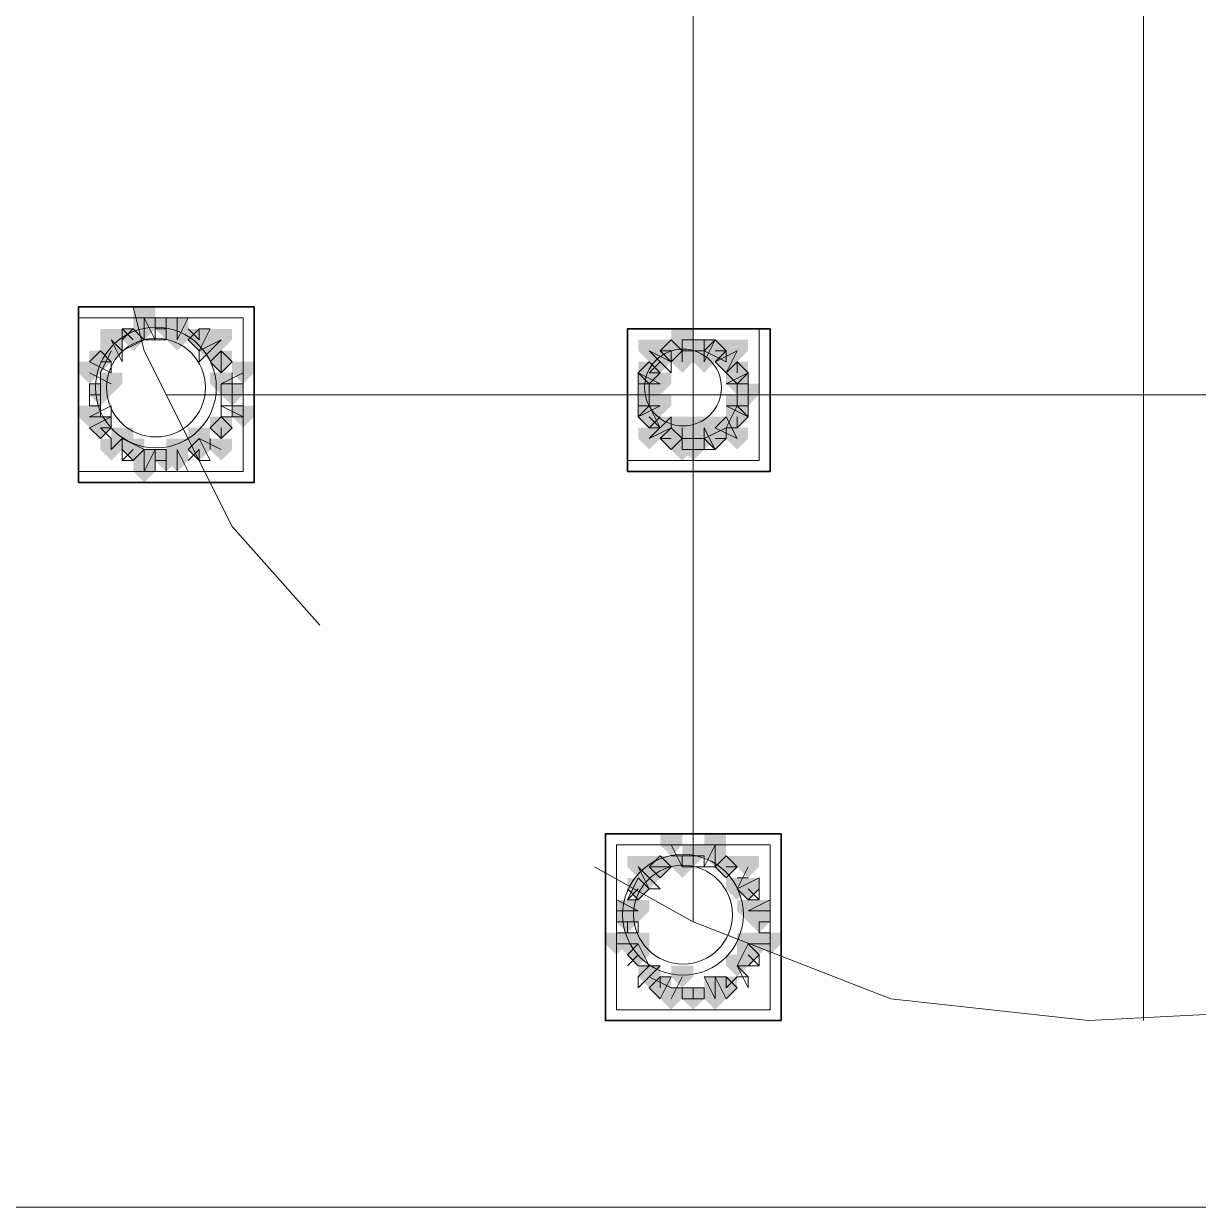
# Model space of a CAD drawing. Header units: millimetres. Extents: x 2315 to 4619, y 1334 to 1897.
# Drawn here: x 3969.79 to 3976.33, y 1534.67 to 1541.26 of the extents above; entities that cross this region are included whole.
import ezdxf

# ---------------------------------------------------------------- set-up
doc = ezdxf.new("R2010")
doc.units = ezdxf.units.MM
doc.linetypes.add('PDF_IMPORT', pattern=[1, 0.8, -0.2])
for name, color, linetype, true_color in [('PDF_10', 7, 'Continuous', 0x00b85c), ('PDF_AXIS', 7, 'Continuous', 0x00b85c), ('PDF_柱构件', 7, 'Continuous', 0x00b85c), ('PDF_转运站初步方案', 7, 'Continuous', 0x00b85c)]:
    doc.layers.add(name, color=color, linetype=linetype, true_color=true_color)
doc.layers.add('PDF_中心线层', color=1, linetype='Continuous')
doc.layers.add('PDF_粗实线层', color=7, linetype='Continuous')

msp = doc.modelspace()

# ---------------------------------------------------------------- hatches: boundary and pattern name
at = {"layer": 'PDF_10', "transparency": 33554559}
for points in [[(3970.5879, 1539.6195), (3970.5269, 1539.6195), (3970.5269, 1539.5584), (3970.5879, 1539.4974), (3970.649, 1539.5584), (3970.649, 1539.6195)], [(3970.5879, 1539.6195), (3970.5269, 1539.6195), (3970.5269, 1539.5584), (3970.5879, 1539.4974), (3970.649, 1539.5584), (3970.649, 1539.6195)], [(3970.5879, 1539.6195), (3970.5269, 1539.6195), (3970.5269, 1539.5584), (3970.5879, 1539.4974), (3970.649, 1539.5584), (3970.649, 1539.6195)], [(3970.4047, 1539.5584), (3970.3436, 1539.5584), (3970.3436, 1539.4974), (3970.4047, 1539.4363), (3970.4658, 1539.4974), (3970.4658, 1539.5584)], [(3970.4047, 1539.5584), (3970.3436, 1539.5584), (3970.3436, 1539.4974), (3970.4047, 1539.4363), (3970.4658, 1539.4974), (3970.4658, 1539.5584)], [(3970.7712, 1539.5584), (3970.7101, 1539.5584), (3970.7101, 1539.4974), (3970.7712, 1539.4363), (3970.8323, 1539.4974), (3970.8323, 1539.5584)], [(3970.7712, 1539.5584), (3970.7101, 1539.5584), (3970.7101, 1539.4974), (3970.7712, 1539.4363), (3970.8323, 1539.4974), (3970.8323, 1539.5584)], [(3973.3977, 1539.4974), (3973.3366, 1539.4974), (3973.3366, 1539.4363), (3973.3977, 1539.3752), (3973.4588, 1539.4363), (3973.4588, 1539.4974)], [(3973.3977, 1539.4974), (3973.3366, 1539.4974), (3973.3366, 1539.4363), (3973.3977, 1539.3752), (3973.4588, 1539.4363), (3973.4588, 1539.4974)], [(3973.5198, 1539.4974), (3973.4588, 1539.4974), (3973.4588, 1539.4363), (3973.5198, 1539.3752), (3973.5809, 1539.4363), (3973.5809, 1539.4974)], [(3973.5198, 1539.4974), (3973.4588, 1539.4974), (3973.4588, 1539.4363), (3973.5198, 1539.3752), (3973.5809, 1539.4363), (3973.5809, 1539.4974)], [(3973.642, 1539.4974), (3973.5809, 1539.4974), (3973.5809, 1539.4363), (3973.642, 1539.3752), (3973.7031, 1539.4363), (3973.7031, 1539.4974)], [(3973.642, 1539.4974), (3973.5809, 1539.4974), (3973.5809, 1539.4363), (3973.642, 1539.3752), (3973.7031, 1539.4363), (3973.7031, 1539.4974)], [(3970.2215, 1539.4363), (3970.1604, 1539.4363), (3970.1604, 1539.3752), (3970.2215, 1539.3141), (3970.2825, 1539.3752), (3970.2825, 1539.4363)], [(3970.2215, 1539.4363), (3970.1604, 1539.4363), (3970.1604, 1539.3752), (3970.2215, 1539.3141), (3970.2825, 1539.3752), (3970.2825, 1539.4363)], [(3970.8933, 1539.4363), (3970.8323, 1539.4363), (3970.8323, 1539.3752), (3970.8933, 1539.3141), (3970.9544, 1539.3752), (3970.9544, 1539.4363)], [(3970.8933, 1539.4363), (3970.8323, 1539.4363), (3970.8323, 1539.3752), (3970.8933, 1539.3141), (3970.9544, 1539.3752), (3970.9544, 1539.4363)], [(3970.8933, 1539.4363), (3970.8323, 1539.4363), (3970.8323, 1539.3752), (3970.8933, 1539.3141), (3970.9544, 1539.3752), (3970.9544, 1539.4363)], [(3973.2755, 1539.3752), (3973.2144, 1539.3752), (3973.2144, 1539.3141), (3973.2755, 1539.253), (3973.3366, 1539.3141), (3973.3366, 1539.3752)], [(3973.2755, 1539.3752), (3973.2144, 1539.3752), (3973.2144, 1539.3141), (3973.2755, 1539.253), (3973.3366, 1539.3141), (3973.3366, 1539.3752)], [(3973.7642, 1539.3752), (3973.7031, 1539.3752), (3973.7031, 1539.3141), (3973.7642, 1539.253), (3973.8252, 1539.3141), (3973.8252, 1539.3752)], [(3973.7642, 1539.3752), (3973.7031, 1539.3752), (3973.7031, 1539.3141), (3973.7642, 1539.253), (3973.8252, 1539.3141), (3973.8252, 1539.3752)], [(3973.7642, 1539.3752), (3973.7031, 1539.3752), (3973.7031, 1539.3141), (3973.7642, 1539.253), (3973.8252, 1539.3141), (3973.8252, 1539.3752)], [(3970.2215, 1539.253), (3970.1604, 1539.253), (3970.1604, 1539.192), (3970.2215, 1539.1309), (3970.2825, 1539.192), (3970.2825, 1539.253)], [(3970.2215, 1539.253), (3970.1604, 1539.253), (3970.1604, 1539.192), (3970.2215, 1539.1309), (3970.2825, 1539.192), (3970.2825, 1539.253)], [(3970.9544, 1539.253), (3970.8933, 1539.253), (3970.8933, 1539.192), (3970.9544, 1539.1309), (3971.0155, 1539.192), (3971.0155, 1539.253)], [(3970.9544, 1539.253), (3970.8933, 1539.253), (3970.8933, 1539.192), (3970.9544, 1539.1309), (3971.0155, 1539.192), (3971.0155, 1539.253)], [(3973.2755, 1539.253), (3973.2144, 1539.253), (3973.2144, 1539.192), (3973.2755, 1539.1309), (3973.3366, 1539.192), (3973.3366, 1539.253)], [(3973.2755, 1539.253), (3973.2144, 1539.253), (3973.2144, 1539.192), (3973.2755, 1539.1309), (3973.3366, 1539.192), (3973.3366, 1539.253)], [(3973.8252, 1539.253), (3973.7642, 1539.253), (3973.7642, 1539.192), (3973.8252, 1539.1309), (3973.8863, 1539.192), (3973.8863, 1539.253)], [(3973.8252, 1539.253), (3973.7642, 1539.253), (3973.7642, 1539.192), (3973.8252, 1539.1309), (3973.8863, 1539.192), (3973.8863, 1539.253)], [(3973.2755, 1539.1309), (3973.2144, 1539.1309), (3973.2144, 1539.0698), (3973.2755, 1539.0087), (3973.3366, 1539.0698), (3973.3366, 1539.1309)], [(3973.2755, 1539.1309), (3973.2144, 1539.1309), (3973.2144, 1539.0698), (3973.2755, 1539.0087), (3973.3366, 1539.0698), (3973.3366, 1539.1309)], [(3973.7642, 1539.1309), (3973.7031, 1539.1309), (3973.7031, 1539.0698), (3973.7642, 1539.0087), (3973.8252, 1539.0698), (3973.8252, 1539.1309)], [(3973.7642, 1539.1309), (3973.7031, 1539.1309), (3973.7031, 1539.0698), (3973.7642, 1539.0087), (3973.8252, 1539.0698), (3973.8252, 1539.1309)], [(3970.2215, 1539.0698), (3970.1604, 1539.0698), (3970.1604, 1539.0087), (3970.2215, 1538.9476), (3970.2825, 1539.0087), (3970.2825, 1539.0698)], [(3970.2215, 1539.0698), (3970.1604, 1539.0698), (3970.1604, 1539.0087), (3970.2215, 1538.9476), (3970.2825, 1539.0087), (3970.2825, 1539.0698)], [(3970.8933, 1539.0698), (3970.8323, 1539.0698), (3970.8323, 1539.0087), (3970.8933, 1538.9476), (3970.9544, 1539.0087), (3970.9544, 1539.0698)], [(3970.8933, 1539.0698), (3970.8323, 1539.0698), (3970.8323, 1539.0087), (3970.8933, 1538.9476), (3970.9544, 1539.0087), (3970.9544, 1539.0698)], [(3970.8933, 1539.0698), (3970.8323, 1539.0698), (3970.8323, 1539.0087), (3970.8933, 1538.9476), (3970.9544, 1539.0087), (3970.9544, 1539.0698)], [(3973.3977, 1539.0087), (3973.3366, 1539.0087), (3973.3366, 1538.9476), (3973.3977, 1538.8866), (3973.4588, 1538.9476), (3973.4588, 1539.0087)], [(3973.3977, 1539.0087), (3973.3366, 1539.0087), (3973.3366, 1538.9476), (3973.3977, 1538.8866), (3973.4588, 1538.9476), (3973.4588, 1539.0087)], [(3973.3977, 1539.0087), (3973.3366, 1539.0087), (3973.3366, 1538.9476), (3973.3977, 1538.8866), (3973.4588, 1538.9476), (3973.4588, 1539.0087)], [(3973.642, 1539.0087), (3973.5809, 1539.0087), (3973.5809, 1538.9476), (3973.642, 1538.8866), (3973.7031, 1538.9476), (3973.7031, 1539.0087)], [(3973.642, 1539.0087), (3973.5809, 1539.0087), (3973.5809, 1538.9476), (3973.642, 1538.8866), (3973.7031, 1538.9476), (3973.7031, 1539.0087)], [(3970.4047, 1538.9476), (3970.3436, 1538.9476), (3970.3436, 1538.8866), (3970.4047, 1538.8255), (3970.4658, 1538.8866), (3970.4658, 1538.9476)], [(3970.4047, 1538.9476), (3970.3436, 1538.9476), (3970.3436, 1538.8866), (3970.4047, 1538.8255), (3970.4658, 1538.8866), (3970.4658, 1538.9476)], [(3970.7712, 1538.9476), (3970.7101, 1538.9476), (3970.7101, 1538.8866), (3970.7712, 1538.8255), (3970.8323, 1538.8866), (3970.8323, 1538.9476)], [(3970.7712, 1538.9476), (3970.7101, 1538.9476), (3970.7101, 1538.8866), (3970.7712, 1538.8255), (3970.8323, 1538.8866), (3970.8323, 1538.9476)], [(3973.5198, 1538.9476), (3973.4588, 1538.9476), (3973.4588, 1538.8866), (3973.5198, 1538.8255), (3973.5809, 1538.8866), (3973.5809, 1538.9476)], [(3973.5198, 1538.9476), (3973.4588, 1538.9476), (3973.4588, 1538.8866), (3973.5198, 1538.8255), (3973.5809, 1538.8866), (3973.5809, 1538.9476)], [(3970.5879, 1538.8866), (3970.5269, 1538.8866), (3970.5269, 1538.8255), (3970.5879, 1538.7644), (3970.649, 1538.8255), (3970.649, 1538.8866)], [(3970.5879, 1538.8866), (3970.5269, 1538.8866), (3970.5269, 1538.8255), (3970.5879, 1538.7644), (3970.649, 1538.8255), (3970.649, 1538.8866)], [(3973.3366, 1536.6265), (3973.2755, 1536.6265), (3973.2755, 1536.5655), (3973.3366, 1536.5044), (3973.3977, 1536.5655), (3973.3977, 1536.6265)], [(3973.3366, 1536.6265), (3973.2755, 1536.6265), (3973.2755, 1536.5655), (3973.3366, 1536.5044), (3973.3977, 1536.5655), (3973.3977, 1536.6265)], [(3973.3366, 1536.6265), (3973.2755, 1536.6265), (3973.2755, 1536.5655), (3973.3366, 1536.5044), (3973.3977, 1536.5655), (3973.3977, 1536.6265)], [(3973.5198, 1536.6876), (3973.4588, 1536.6876), (3973.4588, 1536.6265), (3973.5198, 1536.5655), (3973.5809, 1536.6265), (3973.5809, 1536.6876)], [(3973.5198, 1536.6876), (3973.4588, 1536.6876), (3973.4588, 1536.6265), (3973.5198, 1536.5655), (3973.5809, 1536.6265), (3973.5809, 1536.6876)], [(3973.7031, 1536.6265), (3973.642, 1536.6265), (3973.642, 1536.5655), (3973.7031, 1536.5044), (3973.7642, 1536.5655), (3973.7642, 1536.6265)], [(3973.7031, 1536.6265), (3973.642, 1536.6265), (3973.642, 1536.5655), (3973.7031, 1536.5044), (3973.7642, 1536.5655), (3973.7642, 1536.6265)], [(3973.7031, 1536.6265), (3973.642, 1536.6265), (3973.642, 1536.5655), (3973.7031, 1536.5044), (3973.7642, 1536.5655), (3973.7642, 1536.6265)], [(3973.2144, 1536.5044), (3973.1533, 1536.5044), (3973.1533, 1536.4433), (3973.2144, 1536.3822), (3973.2755, 1536.4433), (3973.2755, 1536.5044)], [(3973.2144, 1536.5044), (3973.1533, 1536.5044), (3973.1533, 1536.4433), (3973.2144, 1536.3822), (3973.2755, 1536.4433), (3973.2755, 1536.5044)], [(3973.8252, 1536.5044), (3973.7642, 1536.5044), (3973.7642, 1536.4433), (3973.8252, 1536.3822), (3973.8863, 1536.4433), (3973.8863, 1536.5044)], [(3973.8252, 1536.5044), (3973.7642, 1536.5044), (3973.7642, 1536.4433), (3973.8252, 1536.3822), (3973.8863, 1536.4433), (3973.8863, 1536.5044)], [(3973.1533, 1536.3211), (3973.0923, 1536.3211), (3973.0923, 1536.2601), (3973.1533, 1536.199), (3973.2144, 1536.2601), (3973.2144, 1536.3211)], [(3973.1533, 1536.3211), (3973.0923, 1536.3211), (3973.0923, 1536.2601), (3973.1533, 1536.199), (3973.2144, 1536.2601), (3973.2144, 1536.3211)], [(3973.1533, 1536.3211), (3973.0923, 1536.3211), (3973.0923, 1536.2601), (3973.1533, 1536.199), (3973.2144, 1536.2601), (3973.2144, 1536.3211)], [(3973.8863, 1536.3211), (3973.8252, 1536.3211), (3973.8252, 1536.2601), (3973.8863, 1536.199), (3973.9474, 1536.2601), (3973.9474, 1536.3211)], [(3973.8863, 1536.3211), (3973.8252, 1536.3211), (3973.8252, 1536.2601), (3973.8863, 1536.199), (3973.9474, 1536.2601), (3973.9474, 1536.3211)], [(3973.2144, 1536.1379), (3973.1533, 1536.1379), (3973.1533, 1536.0768), (3973.2144, 1536.0157), (3973.2755, 1536.0768), (3973.2755, 1536.1379)], [(3973.2144, 1536.1379), (3973.1533, 1536.1379), (3973.1533, 1536.0768), (3973.2144, 1536.0157), (3973.2755, 1536.0768), (3973.2755, 1536.1379)], [(3973.8252, 1536.1379), (3973.7642, 1536.1379), (3973.7642, 1536.0768), (3973.8252, 1536.0157), (3973.8863, 1536.0768), (3973.8863, 1536.1379)], [(3973.8252, 1536.1379), (3973.7642, 1536.1379), (3973.7642, 1536.0768), (3973.8252, 1536.0157), (3973.8863, 1536.0768), (3973.8863, 1536.1379)], [(3973.3366, 1535.9547), (3973.2755, 1535.9547), (3973.2755, 1535.8936), (3973.3366, 1535.8325), (3973.3977, 1535.8936), (3973.3977, 1535.9547)], [(3973.3366, 1535.9547), (3973.2755, 1535.9547), (3973.2755, 1535.8936), (3973.3366, 1535.8325), (3973.3977, 1535.8936), (3973.3977, 1535.9547)], [(3973.7031, 1535.9547), (3973.642, 1535.9547), (3973.642, 1535.8936), (3973.7031, 1535.8325), (3973.7642, 1535.8936), (3973.7642, 1535.9547)], [(3973.7031, 1535.9547), (3973.642, 1535.9547), (3973.642, 1535.8936), (3973.7031, 1535.8325), (3973.7642, 1535.8936), (3973.7642, 1535.9547)], [(3973.5198, 1535.8936), (3973.4588, 1535.8936), (3973.4588, 1535.8325), (3973.5198, 1535.7714), (3973.5809, 1535.8325), (3973.5809, 1535.8936)], [(3973.5198, 1535.8936), (3973.4588, 1535.8936), (3973.4588, 1535.8325), (3973.5198, 1535.7714), (3973.5809, 1535.8325), (3973.5809, 1535.8936)]]:
    msp.add_hatch(color=6, dxfattribs=at).paths.add_polyline_path(points)
at = {"layer": 'PDF_柱构件', "transparency": 33554559}
for points in [[(3970.4658, 1539.6806), (3970.4047, 1539.6806), (3970.4047, 1539.6195), (3970.4658, 1539.5584), (3970.5269, 1539.6195), (3970.5269, 1539.6806)], [(3970.4658, 1539.6195), (3970.4047, 1539.6195), (3970.4047, 1539.5584), (3970.4658, 1539.4974), (3970.5269, 1539.5584), (3970.5269, 1539.6195)], [(3970.649, 1539.6195), (3970.5879, 1539.6195), (3970.5879, 1539.5584), (3970.649, 1539.4974), (3970.7101, 1539.5584), (3970.7101, 1539.6195)], [(3970.2825, 1539.5584), (3970.2215, 1539.5584), (3970.2215, 1539.4974), (3970.2825, 1539.4363), (3970.3436, 1539.4974), (3970.3436, 1539.5584)], [(3970.649, 1539.5584), (3970.5879, 1539.5584), (3970.5879, 1539.4974), (3970.649, 1539.4363), (3970.7101, 1539.4974), (3970.7101, 1539.5584)], [(3970.8933, 1539.5584), (3970.8323, 1539.5584), (3970.8323, 1539.4974), (3970.8933, 1539.4363), (3970.9544, 1539.4974), (3970.9544, 1539.5584)], [(3973.4588, 1539.5584), (3973.3977, 1539.5584), (3973.3977, 1539.4974), (3973.4588, 1539.4363), (3973.5198, 1539.4974), (3973.5198, 1539.5584)], [(3970.2825, 1539.4974), (3970.2215, 1539.4974), (3970.2215, 1539.4363), (3970.2825, 1539.3752), (3970.3436, 1539.4363), (3970.3436, 1539.4974)], [(3970.8323, 1539.4974), (3970.7712, 1539.4974), (3970.7712, 1539.4363), (3970.8323, 1539.3752), (3970.8933, 1539.4363), (3970.8933, 1539.4974)], [(3973.2755, 1539.4974), (3973.2144, 1539.4974), (3973.2144, 1539.4363), (3973.2755, 1539.3752), (3973.3366, 1539.4363), (3973.3366, 1539.4974)], [(3973.4588, 1539.4974), (3973.3977, 1539.4974), (3973.3977, 1539.4363), (3973.4588, 1539.3752), (3973.5198, 1539.4363), (3973.5198, 1539.4974)], [(3973.5809, 1539.4974), (3973.5198, 1539.4974), (3973.5198, 1539.4363), (3973.5809, 1539.3752), (3973.642, 1539.4363), (3973.642, 1539.4974)], [(3973.7642, 1539.4974), (3973.7031, 1539.4974), (3973.7031, 1539.4363), (3973.7642, 1539.3752), (3973.8252, 1539.4363), (3973.8252, 1539.4974)], [(3973.3366, 1539.4363), (3973.2755, 1539.4363), (3973.2755, 1539.3752), (3973.3366, 1539.3141), (3973.3977, 1539.3752), (3973.3977, 1539.4363)], [(3973.4588, 1539.4363), (3973.3977, 1539.4363), (3973.3977, 1539.3752), (3973.4588, 1539.3141), (3973.5198, 1539.3752), (3973.5198, 1539.4363)], [(3973.5809, 1539.4363), (3973.5198, 1539.4363), (3973.5198, 1539.3752), (3973.5809, 1539.3141), (3973.642, 1539.3752), (3973.642, 1539.4363)], [(3973.7031, 1539.4363), (3973.642, 1539.4363), (3973.642, 1539.3752), (3973.7031, 1539.3141), (3973.7642, 1539.3752), (3973.7642, 1539.4363)], [(3970.1604, 1539.3752), (3970.0993, 1539.3752), (3970.0993, 1539.3141), (3970.1604, 1539.253), (3970.2215, 1539.3141), (3970.2215, 1539.3752)], [(3971.0155, 1539.3752), (3970.9544, 1539.3752), (3970.9544, 1539.3141), (3971.0155, 1539.253), (3971.0766, 1539.3141), (3971.0766, 1539.3752)], [(3970.2825, 1539.3141), (3970.2215, 1539.3141), (3970.2215, 1539.253), (3970.2825, 1539.192), (3970.3436, 1539.253), (3970.3436, 1539.3141)], [(3970.8933, 1539.3141), (3970.8323, 1539.3141), (3970.8323, 1539.253), (3970.8933, 1539.192), (3970.9544, 1539.253), (3970.9544, 1539.3141)], [(3973.2755, 1539.3141), (3973.2144, 1539.3141), (3973.2144, 1539.253), (3973.2755, 1539.192), (3973.3366, 1539.253), (3973.3366, 1539.3141)], [(3973.3366, 1539.3141), (3973.2755, 1539.3141), (3973.2755, 1539.253), (3973.3366, 1539.192), (3973.3977, 1539.253), (3973.3977, 1539.3141)], [(3973.7642, 1539.3141), (3973.7031, 1539.3141), (3973.7031, 1539.253), (3973.7642, 1539.192), (3973.8252, 1539.253), (3973.8252, 1539.3141)], [(3973.2755, 1539.192), (3973.2144, 1539.192), (3973.2144, 1539.1309), (3973.2755, 1539.0698), (3973.3366, 1539.1309), (3973.3366, 1539.192)], [(3973.3366, 1539.192), (3973.2755, 1539.192), (3973.2755, 1539.1309), (3973.3366, 1539.0698), (3973.3977, 1539.1309), (3973.3977, 1539.192)], [(3973.7642, 1539.192), (3973.7031, 1539.192), (3973.7031, 1539.1309), (3973.7642, 1539.0698), (3973.8252, 1539.1309), (3973.8252, 1539.192)], [(3970.1604, 1539.1309), (3970.0993, 1539.1309), (3970.0993, 1539.0698), (3970.1604, 1539.0087), (3970.2215, 1539.0698), (3970.2215, 1539.1309)], [(3971.0155, 1539.1309), (3970.9544, 1539.1309), (3970.9544, 1539.0698), (3971.0155, 1539.0087), (3971.0766, 1539.0698), (3971.0766, 1539.1309)], [(3973.3366, 1539.0698), (3973.2755, 1539.0698), (3973.2755, 1539.0087), (3973.3366, 1538.9476), (3973.3977, 1539.0087), (3973.3977, 1539.0698)], [(3973.4588, 1539.0698), (3973.3977, 1539.0698), (3973.3977, 1539.0087), (3973.4588, 1538.9476), (3973.5198, 1539.0087), (3973.5198, 1539.0698)], [(3973.5809, 1539.0698), (3973.5198, 1539.0698), (3973.5198, 1539.0087), (3973.5809, 1538.9476), (3973.642, 1539.0087), (3973.642, 1539.0698)], [(3973.7031, 1539.0698), (3973.642, 1539.0698), (3973.642, 1539.0087), (3973.7031, 1538.9476), (3973.7642, 1539.0087), (3973.7642, 1539.0698)], [(3970.3436, 1539.0087), (3970.2825, 1539.0087), (3970.2825, 1538.9476), (3970.3436, 1538.8866), (3970.4047, 1538.9476), (3970.4047, 1539.0087)], [(3970.7712, 1539.0087), (3970.7101, 1539.0087), (3970.7101, 1538.9476), (3970.7712, 1538.8866), (3970.8323, 1538.9476), (3970.8323, 1539.0087)], [(3973.2755, 1539.0087), (3973.2144, 1539.0087), (3973.2144, 1538.9476), (3973.2755, 1538.8866), (3973.3366, 1538.9476), (3973.3366, 1539.0087)], [(3973.4588, 1539.0087), (3973.3977, 1539.0087), (3973.3977, 1538.9476), (3973.4588, 1538.8866), (3973.5198, 1538.9476), (3973.5198, 1539.0087)], [(3973.5809, 1539.0087), (3973.5198, 1539.0087), (3973.5198, 1538.9476), (3973.5809, 1538.8866), (3973.642, 1538.9476), (3973.642, 1539.0087)], [(3973.7642, 1539.0087), (3973.7031, 1539.0087), (3973.7031, 1538.9476), (3973.7642, 1538.8866), (3973.8252, 1538.9476), (3973.8252, 1539.0087)], [(3970.2825, 1538.9476), (3970.2215, 1538.9476), (3970.2215, 1538.8866), (3970.2825, 1538.8255), (3970.3436, 1538.8866), (3970.3436, 1538.9476)], [(3970.649, 1538.9476), (3970.5879, 1538.9476), (3970.5879, 1538.8866), (3970.649, 1538.8255), (3970.7101, 1538.8866), (3970.7101, 1538.9476)], [(3970.8933, 1538.9476), (3970.8323, 1538.9476), (3970.8323, 1538.8866), (3970.8933, 1538.8255), (3970.9544, 1538.8866), (3970.9544, 1538.9476)], [(3973.4588, 1538.9476), (3973.3977, 1538.9476), (3973.3977, 1538.8866), (3973.4588, 1538.8255), (3973.5198, 1538.8866), (3973.5198, 1538.9476)], [(3970.4658, 1538.8866), (3970.4047, 1538.8866), (3970.4047, 1538.8255), (3970.4658, 1538.7644), (3970.5269, 1538.8255), (3970.5269, 1538.8866)], [(3970.649, 1538.8866), (3970.5879, 1538.8866), (3970.5879, 1538.8255), (3970.649, 1538.7644), (3970.7101, 1538.8255), (3970.7101, 1538.8866)], [(3970.4658, 1538.8255), (3970.4047, 1538.8255), (3970.4047, 1538.7644), (3970.4658, 1538.7033), (3970.5269, 1538.7644), (3970.5269, 1538.8255)], [(3973.3977, 1536.7487), (3973.3366, 1536.7487), (3973.3366, 1536.6876), (3973.3977, 1536.6265), (3973.4588, 1536.6876), (3973.4588, 1536.7487)], [(3973.642, 1536.7487), (3973.5809, 1536.7487), (3973.5809, 1536.6876), (3973.642, 1536.6265), (3973.7031, 1536.6876), (3973.7031, 1536.7487)], [(3973.2144, 1536.6265), (3973.1533, 1536.6265), (3973.1533, 1536.5655), (3973.2144, 1536.5044), (3973.2755, 1536.5655), (3973.2755, 1536.6265)], [(3973.4588, 1536.6265), (3973.3977, 1536.6265), (3973.3977, 1536.5655), (3973.4588, 1536.5044), (3973.5198, 1536.5655), (3973.5198, 1536.6265)], [(3973.642, 1536.6876), (3973.5809, 1536.6876), (3973.5809, 1536.6265), (3973.642, 1536.5655), (3973.7031, 1536.6265), (3973.7031, 1536.6876)], [(3973.8252, 1536.6265), (3973.7642, 1536.6265), (3973.7642, 1536.5655), (3973.8252, 1536.5044), (3973.8863, 1536.5655), (3973.8863, 1536.6265)], [(3973.2755, 1536.5655), (3973.2144, 1536.5655), (3973.2144, 1536.5044), (3973.2755, 1536.4433), (3973.3366, 1536.5044), (3973.3366, 1536.5655)], [(3973.7642, 1536.5044), (3973.7031, 1536.5044), (3973.7031, 1536.4433), (3973.7642, 1536.3822), (3973.8252, 1536.4433), (3973.8252, 1536.5044)], [(3973.1533, 1536.3822), (3973.0923, 1536.3822), (3973.0923, 1536.3211), (3973.1533, 1536.2601), (3973.2144, 1536.3211), (3973.2144, 1536.3822)], [(3973.2144, 1536.3822), (3973.1533, 1536.3822), (3973.1533, 1536.3211), (3973.2144, 1536.2601), (3973.2755, 1536.3211), (3973.2755, 1536.3822)], [(3973.8252, 1536.3822), (3973.7642, 1536.3822), (3973.7642, 1536.3211), (3973.8252, 1536.2601), (3973.8863, 1536.3211), (3973.8863, 1536.3822)], [(3973.8863, 1536.3822), (3973.8252, 1536.3822), (3973.8252, 1536.3211), (3973.8863, 1536.2601), (3973.9474, 1536.3211), (3973.9474, 1536.3822)], [(3973.0923, 1536.199), (3973.0312, 1536.199), (3973.0312, 1536.1379), (3973.0923, 1536.0768), (3973.1533, 1536.1379), (3973.1533, 1536.199)], [(3973.1533, 1536.199), (3973.0923, 1536.199), (3973.0923, 1536.1379), (3973.1533, 1536.0768), (3973.2144, 1536.1379), (3973.2144, 1536.199)], [(3973.2144, 1536.199), (3973.1533, 1536.199), (3973.1533, 1536.1379), (3973.2144, 1536.0768), (3973.2755, 1536.1379), (3973.2755, 1536.199)], [(3973.8252, 1536.199), (3973.7642, 1536.199), (3973.7642, 1536.1379), (3973.8252, 1536.0768), (3973.8863, 1536.1379), (3973.8863, 1536.199)], [(3973.8863, 1536.199), (3973.8252, 1536.199), (3973.8252, 1536.1379), (3973.8863, 1536.0768), (3973.9474, 1536.1379), (3973.9474, 1536.199)], [(3973.9474, 1536.199), (3973.8863, 1536.199), (3973.8863, 1536.1379), (3973.9474, 1536.0768), (3974.0085, 1536.1379), (3974.0085, 1536.199)], [(3973.7642, 1536.0768), (3973.7031, 1536.0768), (3973.7031, 1536.0157), (3973.7642, 1535.9547), (3973.8252, 1536.0157), (3973.8252, 1536.0768)], [(3973.2755, 1536.0157), (3973.2144, 1536.0157), (3973.2144, 1535.9547), (3973.2755, 1535.8936), (3973.3366, 1535.9547), (3973.3366, 1536.0157)], [(3973.4588, 1536.0157), (3973.3977, 1536.0157), (3973.3977, 1535.9547), (3973.4588, 1535.8936), (3973.5198, 1535.9547), (3973.5198, 1536.0157)], [(3973.642, 1535.9547), (3973.5809, 1535.9547), (3973.5809, 1535.8936), (3973.642, 1535.8325), (3973.7031, 1535.8936), (3973.7031, 1535.9547)], [(3973.3977, 1535.8936), (3973.3366, 1535.8936), (3973.3366, 1535.8325), (3973.3977, 1535.7714), (3973.4588, 1535.8325), (3973.4588, 1535.8936)], [(3973.642, 1535.8936), (3973.5809, 1535.8936), (3973.5809, 1535.8325), (3973.642, 1535.7714), (3973.7031, 1535.8325), (3973.7031, 1535.8936)]]:
    msp.add_hatch(color=6, dxfattribs=at).paths.add_polyline_path(points)
at = {"layer": 'PDF_转运站初步方案', "transparency": 33554559}
for points in [[(3970.5879, 1539.6195), (3970.5269, 1539.6195), (3970.5269, 1539.5584), (3970.5879, 1539.4974), (3970.649, 1539.5584), (3970.649, 1539.6195)], [(3970.5879, 1539.6195), (3970.5269, 1539.6195), (3970.5269, 1539.5584), (3970.5879, 1539.4974), (3970.649, 1539.5584), (3970.649, 1539.6195)], [(3970.4047, 1539.5584), (3970.3436, 1539.5584), (3970.3436, 1539.4974), (3970.4047, 1539.4363), (3970.4658, 1539.4974), (3970.4658, 1539.5584)], [(3970.4047, 1539.5584), (3970.3436, 1539.5584), (3970.3436, 1539.4974), (3970.4047, 1539.4363), (3970.4658, 1539.4974), (3970.4658, 1539.5584)], [(3970.7712, 1539.5584), (3970.7101, 1539.5584), (3970.7101, 1539.4974), (3970.7712, 1539.4363), (3970.8323, 1539.4974), (3970.8323, 1539.5584)], [(3970.7712, 1539.5584), (3970.7101, 1539.5584), (3970.7101, 1539.4974), (3970.7712, 1539.4363), (3970.8323, 1539.4974), (3970.8323, 1539.5584)], [(3973.3977, 1539.4974), (3973.3366, 1539.4974), (3973.3366, 1539.4363), (3973.3977, 1539.3752), (3973.4588, 1539.4363), (3973.4588, 1539.4974)], [(3973.3977, 1539.4974), (3973.3366, 1539.4974), (3973.3366, 1539.4363), (3973.3977, 1539.3752), (3973.4588, 1539.4363), (3973.4588, 1539.4974)], [(3973.5198, 1539.4974), (3973.4588, 1539.4974), (3973.4588, 1539.4363), (3973.5198, 1539.3752), (3973.5809, 1539.4363), (3973.5809, 1539.4974)], [(3973.5198, 1539.4974), (3973.4588, 1539.4974), (3973.4588, 1539.4363), (3973.5198, 1539.3752), (3973.5809, 1539.4363), (3973.5809, 1539.4974)], [(3973.642, 1539.4974), (3973.5809, 1539.4974), (3973.5809, 1539.4363), (3973.642, 1539.3752), (3973.7031, 1539.4363), (3973.7031, 1539.4974)], [(3973.642, 1539.4974), (3973.5809, 1539.4974), (3973.5809, 1539.4363), (3973.642, 1539.3752), (3973.7031, 1539.4363), (3973.7031, 1539.4974)], [(3970.2215, 1539.4363), (3970.1604, 1539.4363), (3970.1604, 1539.3752), (3970.2215, 1539.3141), (3970.2825, 1539.3752), (3970.2825, 1539.4363)], [(3970.2215, 1539.4363), (3970.1604, 1539.4363), (3970.1604, 1539.3752), (3970.2215, 1539.3141), (3970.2825, 1539.3752), (3970.2825, 1539.4363)], [(3970.8933, 1539.4363), (3970.8323, 1539.4363), (3970.8323, 1539.3752), (3970.8933, 1539.3141), (3970.9544, 1539.3752), (3970.9544, 1539.4363)], [(3970.8933, 1539.4363), (3970.8323, 1539.4363), (3970.8323, 1539.3752), (3970.8933, 1539.3141), (3970.9544, 1539.3752), (3970.9544, 1539.4363)], [(3973.2755, 1539.3752), (3973.2144, 1539.3752), (3973.2144, 1539.3141), (3973.2755, 1539.253), (3973.3366, 1539.3141), (3973.3366, 1539.3752)], [(3973.2755, 1539.3752), (3973.2144, 1539.3752), (3973.2144, 1539.3141), (3973.2755, 1539.253), (3973.3366, 1539.3141), (3973.3366, 1539.3752)], [(3973.7642, 1539.3752), (3973.7031, 1539.3752), (3973.7031, 1539.3141), (3973.7642, 1539.253), (3973.8252, 1539.3141), (3973.8252, 1539.3752)], [(3973.7642, 1539.3752), (3973.7031, 1539.3752), (3973.7031, 1539.3141), (3973.7642, 1539.253), (3973.8252, 1539.3141), (3973.8252, 1539.3752)], [(3970.2215, 1539.253), (3970.1604, 1539.253), (3970.1604, 1539.192), (3970.2215, 1539.1309), (3970.2825, 1539.192), (3970.2825, 1539.253)], [(3970.2215, 1539.253), (3970.1604, 1539.253), (3970.1604, 1539.192), (3970.2215, 1539.1309), (3970.2825, 1539.192), (3970.2825, 1539.253)], [(3970.9544, 1539.253), (3970.8933, 1539.253), (3970.8933, 1539.192), (3970.9544, 1539.1309), (3971.0155, 1539.192), (3971.0155, 1539.253)], [(3970.9544, 1539.253), (3970.8933, 1539.253), (3970.8933, 1539.192), (3970.9544, 1539.1309), (3971.0155, 1539.192), (3971.0155, 1539.253)], [(3973.2755, 1539.253), (3973.2144, 1539.253), (3973.2144, 1539.192), (3973.2755, 1539.1309), (3973.3366, 1539.192), (3973.3366, 1539.253)], [(3973.2755, 1539.253), (3973.2144, 1539.253), (3973.2144, 1539.192), (3973.2755, 1539.1309), (3973.3366, 1539.192), (3973.3366, 1539.253)], [(3973.8252, 1539.253), (3973.7642, 1539.253), (3973.7642, 1539.192), (3973.8252, 1539.1309), (3973.8863, 1539.192), (3973.8863, 1539.253)], [(3973.8252, 1539.253), (3973.7642, 1539.253), (3973.7642, 1539.192), (3973.8252, 1539.1309), (3973.8863, 1539.192), (3973.8863, 1539.253)], [(3973.2755, 1539.1309), (3973.2144, 1539.1309), (3973.2144, 1539.0698), (3973.2755, 1539.0087), (3973.3366, 1539.0698), (3973.3366, 1539.1309)], [(3973.2755, 1539.1309), (3973.2144, 1539.1309), (3973.2144, 1539.0698), (3973.2755, 1539.0087), (3973.3366, 1539.0698), (3973.3366, 1539.1309)], [(3973.7642, 1539.1309), (3973.7031, 1539.1309), (3973.7031, 1539.0698), (3973.7642, 1539.0087), (3973.8252, 1539.0698), (3973.8252, 1539.1309)], [(3973.7642, 1539.1309), (3973.7031, 1539.1309), (3973.7031, 1539.0698), (3973.7642, 1539.0087), (3973.8252, 1539.0698), (3973.8252, 1539.1309)], [(3970.2215, 1539.0698), (3970.1604, 1539.0698), (3970.1604, 1539.0087), (3970.2215, 1538.9476), (3970.2825, 1539.0087), (3970.2825, 1539.0698)], [(3970.2215, 1539.0698), (3970.1604, 1539.0698), (3970.1604, 1539.0087), (3970.2215, 1538.9476), (3970.2825, 1539.0087), (3970.2825, 1539.0698)], [(3970.8933, 1539.0698), (3970.8323, 1539.0698), (3970.8323, 1539.0087), (3970.8933, 1538.9476), (3970.9544, 1539.0087), (3970.9544, 1539.0698)], [(3970.8933, 1539.0698), (3970.8323, 1539.0698), (3970.8323, 1539.0087), (3970.8933, 1538.9476), (3970.9544, 1539.0087), (3970.9544, 1539.0698)], [(3973.3977, 1539.0087), (3973.3366, 1539.0087), (3973.3366, 1538.9476), (3973.3977, 1538.8866), (3973.4588, 1538.9476), (3973.4588, 1539.0087)], [(3973.3977, 1539.0087), (3973.3366, 1539.0087), (3973.3366, 1538.9476), (3973.3977, 1538.8866), (3973.4588, 1538.9476), (3973.4588, 1539.0087)], [(3973.642, 1539.0087), (3973.5809, 1539.0087), (3973.5809, 1538.9476), (3973.642, 1538.8866), (3973.7031, 1538.9476), (3973.7031, 1539.0087)], [(3973.642, 1539.0087), (3973.5809, 1539.0087), (3973.5809, 1538.9476), (3973.642, 1538.8866), (3973.7031, 1538.9476), (3973.7031, 1539.0087)], [(3970.4047, 1538.9476), (3970.3436, 1538.9476), (3970.3436, 1538.8866), (3970.4047, 1538.8255), (3970.4658, 1538.8866), (3970.4658, 1538.9476)], [(3970.4047, 1538.9476), (3970.3436, 1538.9476), (3970.3436, 1538.8866), (3970.4047, 1538.8255), (3970.4658, 1538.8866), (3970.4658, 1538.9476)], [(3970.7712, 1538.9476), (3970.7101, 1538.9476), (3970.7101, 1538.8866), (3970.7712, 1538.8255), (3970.8323, 1538.8866), (3970.8323, 1538.9476)], [(3970.7712, 1538.9476), (3970.7101, 1538.9476), (3970.7101, 1538.8866), (3970.7712, 1538.8255), (3970.8323, 1538.8866), (3970.8323, 1538.9476)], [(3973.5198, 1538.9476), (3973.4588, 1538.9476), (3973.4588, 1538.8866), (3973.5198, 1538.8255), (3973.5809, 1538.8866), (3973.5809, 1538.9476)], [(3973.5198, 1538.9476), (3973.4588, 1538.9476), (3973.4588, 1538.8866), (3973.5198, 1538.8255), (3973.5809, 1538.8866), (3973.5809, 1538.9476)], [(3970.5879, 1538.8866), (3970.5269, 1538.8866), (3970.5269, 1538.8255), (3970.5879, 1538.7644), (3970.649, 1538.8255), (3970.649, 1538.8866)], [(3970.5879, 1538.8866), (3970.5269, 1538.8866), (3970.5269, 1538.8255), (3970.5879, 1538.7644), (3970.649, 1538.8255), (3970.649, 1538.8866)], [(3973.3366, 1536.6265), (3973.2755, 1536.6265), (3973.2755, 1536.5655), (3973.3366, 1536.5044), (3973.3977, 1536.5655), (3973.3977, 1536.6265)], [(3973.3366, 1536.6265), (3973.2755, 1536.6265), (3973.2755, 1536.5655), (3973.3366, 1536.5044), (3973.3977, 1536.5655), (3973.3977, 1536.6265)], [(3973.5198, 1536.6876), (3973.4588, 1536.6876), (3973.4588, 1536.6265), (3973.5198, 1536.5655), (3973.5809, 1536.6265), (3973.5809, 1536.6876)], [(3973.5198, 1536.6876), (3973.4588, 1536.6876), (3973.4588, 1536.6265), (3973.5198, 1536.5655), (3973.5809, 1536.6265), (3973.5809, 1536.6876)], [(3973.7031, 1536.6265), (3973.642, 1536.6265), (3973.642, 1536.5655), (3973.7031, 1536.5044), (3973.7642, 1536.5655), (3973.7642, 1536.6265)], [(3973.7031, 1536.6265), (3973.642, 1536.6265), (3973.642, 1536.5655), (3973.7031, 1536.5044), (3973.7642, 1536.5655), (3973.7642, 1536.6265)], [(3973.2144, 1536.5044), (3973.1533, 1536.5044), (3973.1533, 1536.4433), (3973.2144, 1536.3822), (3973.2755, 1536.4433), (3973.2755, 1536.5044)], [(3973.2144, 1536.5044), (3973.1533, 1536.5044), (3973.1533, 1536.4433), (3973.2144, 1536.3822), (3973.2755, 1536.4433), (3973.2755, 1536.5044)], [(3973.8252, 1536.5044), (3973.7642, 1536.5044), (3973.7642, 1536.4433), (3973.8252, 1536.3822), (3973.8863, 1536.4433), (3973.8863, 1536.5044)], [(3973.8252, 1536.5044), (3973.7642, 1536.5044), (3973.7642, 1536.4433), (3973.8252, 1536.3822), (3973.8863, 1536.4433), (3973.8863, 1536.5044)], [(3973.1533, 1536.3211), (3973.0923, 1536.3211), (3973.0923, 1536.2601), (3973.1533, 1536.199), (3973.2144, 1536.2601), (3973.2144, 1536.3211)], [(3973.1533, 1536.3211), (3973.0923, 1536.3211), (3973.0923, 1536.2601), (3973.1533, 1536.199), (3973.2144, 1536.2601), (3973.2144, 1536.3211)], [(3973.8863, 1536.3211), (3973.8252, 1536.3211), (3973.8252, 1536.2601), (3973.8863, 1536.199), (3973.9474, 1536.2601), (3973.9474, 1536.3211)], [(3973.8863, 1536.3211), (3973.8252, 1536.3211), (3973.8252, 1536.2601), (3973.8863, 1536.199), (3973.9474, 1536.2601), (3973.9474, 1536.3211)], [(3973.2144, 1536.1379), (3973.1533, 1536.1379), (3973.1533, 1536.0768), (3973.2144, 1536.0157), (3973.2755, 1536.0768), (3973.2755, 1536.1379)], [(3973.2144, 1536.1379), (3973.1533, 1536.1379), (3973.1533, 1536.0768), (3973.2144, 1536.0157), (3973.2755, 1536.0768), (3973.2755, 1536.1379)], [(3973.8252, 1536.1379), (3973.7642, 1536.1379), (3973.7642, 1536.0768), (3973.8252, 1536.0157), (3973.8863, 1536.0768), (3973.8863, 1536.1379)], [(3973.8252, 1536.1379), (3973.7642, 1536.1379), (3973.7642, 1536.0768), (3973.8252, 1536.0157), (3973.8863, 1536.0768), (3973.8863, 1536.1379)], [(3973.3366, 1535.9547), (3973.2755, 1535.9547), (3973.2755, 1535.8936), (3973.3366, 1535.8325), (3973.3977, 1535.8936), (3973.3977, 1535.9547)], [(3973.3366, 1535.9547), (3973.2755, 1535.9547), (3973.2755, 1535.8936), (3973.3366, 1535.8325), (3973.3977, 1535.8936), (3973.3977, 1535.9547)], [(3973.7031, 1535.9547), (3973.642, 1535.9547), (3973.642, 1535.8936), (3973.7031, 1535.8325), (3973.7642, 1535.8936), (3973.7642, 1535.9547)], [(3973.7031, 1535.9547), (3973.642, 1535.9547), (3973.642, 1535.8936), (3973.7031, 1535.8325), (3973.7642, 1535.8936), (3973.7642, 1535.9547)], [(3973.5198, 1535.8936), (3973.4588, 1535.8936), (3973.4588, 1535.8325), (3973.5198, 1535.7714), (3973.5809, 1535.8325), (3973.5809, 1535.8936)], [(3973.5198, 1535.8936), (3973.4588, 1535.8936), (3973.4588, 1535.8325), (3973.5198, 1535.7714), (3973.5809, 1535.8325), (3973.5809, 1535.8936)]]:
    msp.add_hatch(color=6, dxfattribs=at).paths.add_polyline_path(points)

# ---------------------------------------------------------------- linework, layer by layer
at = {"layer": 'PDF_10', "color": 6, "lineweight": 18}
for points in [[(3970.4047, 1539.5584), (3970.3436, 1539.4974)], [(3970.4047, 1539.4974), (3970.3436, 1539.5584)], [(3970.5879, 1539.5584), (3970.5269, 1539.5584)], [(3970.7712, 1539.5584), (3970.7712, 1539.4974), (3970.7101, 1539.5584)], [(3973.5198, 1539.4363), (3973.5198, 1539.4974)], [(3970.2825, 1539.4363), (3970.2215, 1539.3141)], [(3970.8933, 1539.3141), (3970.8933, 1539.4363)], [(3973.3977, 1539.3752), (3973.3977, 1539.4363), (3973.3366, 1539.4363)], [(3973.5809, 1539.4363), (3973.4588, 1539.4363)], [(3973.642, 1539.3752), (3973.7031, 1539.4363), (3973.642, 1539.4363)], [(3970.2825, 1539.3752), (3970.2215, 1539.3752)], [(3973.3366, 1539.3752), (3973.2755, 1539.3141), (3973.3366, 1539.3141)], [(3973.7642, 1539.3141), (3973.7642, 1539.3752)], [(3970.2215, 1539.192), (3970.1604, 1539.192)], [(3970.2215, 1539.253), (3970.2215, 1539.1309)], [(3970.8933, 1539.192), (3970.9544, 1539.192)], [(3970.9544, 1539.1309), (3970.9544, 1539.253)], [(3973.2755, 1539.192), (3973.2144, 1539.192)], [(3973.2755, 1539.253), (3973.2755, 1539.1309)], [(3973.7642, 1539.192), (3973.8252, 1539.192)], [(3973.8252, 1539.1309), (3973.8252, 1539.253)], [(3973.2755, 1539.0698), (3973.3366, 1539.0087)], [(3973.3366, 1539.0698), (3973.2755, 1539.0087)], [(3973.7642, 1539.0087), (3973.7642, 1539.0698), (3973.7642, 1539.0087)], [(3970.2825, 1539.0087), (3970.2215, 1539.0087), (3970.2825, 1538.9476)], [(3970.8933, 1538.9476), (3970.8933, 1539.0087)], [(3973.3366, 1538.9476), (3973.3977, 1538.9476)], [(3973.5198, 1538.9476), (3973.5198, 1538.8866)], [(3973.7031, 1538.9476), (3973.642, 1538.9476), (3973.7031, 1538.9476)], [(3970.3436, 1538.8866), (3970.4047, 1538.8255)], [(3970.4047, 1538.8866), (3970.3436, 1538.8255)], [(3970.7101, 1538.8255), (3970.7712, 1538.8866), (3970.7712, 1538.8255)], [(3973.4588, 1538.8866), (3973.5809, 1538.8866)], [(3970.5269, 1538.8255), (3970.5879, 1538.8255), (3970.5879, 1538.7644)], [(3973.4588, 1536.6265), (3973.5809, 1536.6265)], [(3973.5198, 1536.5655), (3973.5198, 1536.6265)], [(3973.2755, 1536.5655), (3973.3977, 1536.5655)], [(3973.7031, 1536.5655), (3973.7642, 1536.5655)], [(3973.1533, 1536.3822), (3973.2144, 1536.4433)], [(3973.2144, 1536.3822), (3973.1533, 1536.4433)], [(3973.8252, 1536.4433), (3973.8863, 1536.3822)], [(3973.8252, 1536.3822), (3973.8863, 1536.4433)], [(3973.1533, 1536.199), (3973.1533, 1536.2601)], [(3973.9474, 1536.2601), (3973.8863, 1536.2601), (3973.8863, 1536.199)], [(3973.2144, 1536.0157), (3973.1533, 1536.0768)], [(3973.2144, 1536.0768), (3973.1533, 1536.0157)], [(3973.8863, 1536.0768), (3973.8252, 1536.0157)], [(3973.8252, 1536.0768), (3973.8863, 1536.0157)], [(3973.3977, 1535.8936), (3973.2755, 1535.9547)], [(3973.3366, 1535.9547), (3973.3366, 1535.8936)], [(3973.7642, 1535.9547), (3973.7031, 1535.8936), (3973.7031, 1535.9547)], [(3973.5198, 1535.8936), (3973.5198, 1535.8325)], [(3973.5809, 1535.8325), (3973.4588, 1535.8325)]]:
    msp.add_lwpolyline(points, dxfattribs=at)
at = {"layer": 'PDF_AXIS', "color": 6, "lineweight": 18}
for points in [[(3970.0993, 1538.7644), (3970.0993, 1539.6195), (3971.0155, 1539.6195), (3971.0155, 1538.7644)], [(3973.1533, 1538.8255), (3973.1533, 1539.5584), (3973.8863, 1539.5584), (3973.8863, 1538.8255)], [(3973.9474, 1535.7714), (3973.9474, 1536.6876), (3973.0923, 1536.6876), (3973.0923, 1535.7714)]]:
    msp.add_lwpolyline(points, close=True, dxfattribs=at)
at = {"layer": 'PDF_中心线层', "color": 5, "linetype": 'PDF_IMPORT', "lineweight": 18, "ltscale": 14.048656}
msp.add_lwpolyline([(3913.0495, 1534.672), (3983.0485, 1534.672), (3983.0485, 1561.6698), (3913.0495, 1561.6698), (3913.0495, 1534.672)], dxfattribs=at)
at = {"layer": 'PDF_中心线层', "color": 6, "lineweight": 18}
msp.add_lwpolyline([(3976.0242, 1535.7103), (3976.0242, 1547.6822)], close=True, dxfattribs=at)
for points in [[(3973.5198, 1547.1325), (3973.5198, 1536.2601)], [(3982.0101, 1541.6352), (3982.0101, 1541.1466), (3981.7658, 1539.986), (3981.3382, 1538.9476), (3980.7274, 1537.9703), (3979.9334, 1537.1763), (3979.0171, 1536.5044), (3977.9788, 1536.0157), (3976.8793, 1535.7714), (3975.7188, 1535.7103), (3974.6193, 1535.8325), (3973.5198, 1536.2601), (3972.9701, 1536.5655)], [(3971.4431, 1537.9093), (3970.9544, 1538.459), (3970.4658, 1539.4363), (3970.4047, 1539.6806)], [(3981.4604, 1539.192), (3970.5879, 1539.192)]]:
    msp.add_lwpolyline(points, dxfattribs=at)
at = {"layer": 'PDF_柱构件', "color": 6, "lineweight": 18}
for points in [[(3970.4658, 1539.6195), (3970.5269, 1539.4974), (3970.4658, 1539.4974)], [(3970.5879, 1539.4974), (3970.5269, 1539.4974), (3970.5269, 1539.6195), (3970.5879, 1539.6195)], [(3970.7101, 1539.6195), (3970.649, 1539.4974), (3970.649, 1539.6195)], [(3970.4658, 1539.4974), (3970.3436, 1539.4363), (3970.3436, 1539.5584), (3970.4047, 1539.5584)], [(3970.7712, 1539.4363), (3970.7101, 1539.4974), (3970.7712, 1539.5584), (3970.8323, 1539.5584)], [(3970.2825, 1539.4974), (3970.3436, 1539.4363), (3970.3436, 1539.3752)], [(3970.8933, 1539.4974), (3970.7712, 1539.3752), (3970.7712, 1539.4363)], [(3973.4588, 1539.4363), (3973.3977, 1539.3752), (3973.3366, 1539.4363), (3973.3977, 1539.4974)], [(3973.4588, 1539.4974), (3973.4588, 1539.3752)], [(3973.5809, 1539.4363), (3973.4588, 1539.4363), (3973.4588, 1539.4974), (3973.5809, 1539.4974)], [(3973.642, 1539.4974), (3973.5809, 1539.3752), (3973.5809, 1539.4974)], [(3973.7031, 1539.3752), (3973.5809, 1539.4363), (3973.642, 1539.4974), (3973.7031, 1539.4363)], [(3970.2825, 1539.3752), (3970.2825, 1539.3141), (3970.1604, 1539.3752), (3970.2215, 1539.4363)], [(3970.8933, 1539.3141), (3970.8323, 1539.3752), (3970.8933, 1539.4363), (3970.9544, 1539.3752)], [(3973.2755, 1539.4363), (3973.3977, 1539.3752), (3973.3977, 1539.3141)], [(3973.7642, 1539.4363), (3973.7031, 1539.3141), (3973.642, 1539.3752)], [(3973.3366, 1539.3141), (3973.2755, 1539.253), (3973.2144, 1539.3141), (3973.2755, 1539.3752)], [(3973.7642, 1539.253), (3973.7031, 1539.3141), (3973.7642, 1539.3752), (3973.8252, 1539.3141)], [(3970.1604, 1539.3141), (3970.2825, 1539.253)], [(3971.0155, 1539.3141), (3970.8933, 1539.253)], [(3973.2144, 1539.3141), (3973.3366, 1539.253), (3973.2144, 1539.253)], [(3973.8252, 1539.253), (3973.7642, 1539.253), (3973.7031, 1539.253), (3973.8252, 1539.3141)], [(3970.2215, 1539.253), (3970.2215, 1539.1309), (3970.1604, 1539.1309), (3970.1604, 1539.253)], [(3970.8933, 1539.1309), (3970.8933, 1539.253), (3971.0155, 1539.253), (3971.0155, 1539.1309)], [(3973.2755, 1539.253), (3973.2755, 1539.1309), (3973.2144, 1539.1309), (3973.2144, 1539.253)], [(3973.7642, 1539.1309), (3973.7642, 1539.253), (3973.8252, 1539.253), (3973.8252, 1539.1309)], [(3970.1604, 1539.0698), (3970.2825, 1539.1309), (3970.2825, 1539.0698)], [(3971.0155, 1539.0698), (3970.8933, 1539.0698), (3970.8933, 1539.1309)], [(3973.2144, 1539.1309), (3973.3366, 1539.1309), (3973.2144, 1539.0698)], [(3973.2755, 1539.1309), (3973.3366, 1539.0087), (3973.2755, 1539.0087), (3973.2144, 1539.0698)], [(3973.8252, 1539.0698), (3973.7031, 1539.1309), (3973.7642, 1539.1309), (3973.8252, 1539.1309)], [(3973.7031, 1539.0087), (3973.7642, 1539.1309), (3973.8252, 1539.0698), (3973.7642, 1539.0087)], [(3970.2825, 1539.0698), (3970.2825, 1539.0087), (3970.2215, 1538.9476), (3970.1604, 1539.0087)], [(3970.8323, 1539.0087), (3970.8933, 1539.0698), (3970.9544, 1539.0087), (3970.8933, 1538.9476)], [(3973.2755, 1538.9476), (3973.3977, 1539.0698), (3973.3977, 1539.0087)], [(3973.7642, 1538.9476), (3973.642, 1539.0087), (3973.7031, 1539.0698)], [(3973.3977, 1539.0087), (3973.4588, 1538.9476), (3973.3977, 1538.8866), (3973.3366, 1538.9476)], [(3973.4588, 1538.8866), (3973.4588, 1539.0087)], [(3973.5809, 1538.8866), (3973.5809, 1539.0087), (3973.642, 1538.8866)], [(3973.5809, 1538.9476), (3973.7031, 1539.0087), (3973.7031, 1538.9476), (3973.642, 1538.8866)], [(3970.2825, 1538.8866), (3970.3436, 1538.9476)], [(3970.3436, 1538.9476), (3970.4658, 1538.8866), (3970.4047, 1538.8255), (3970.3436, 1538.8255)], [(3970.7101, 1538.8866), (3970.7712, 1538.9476), (3970.8323, 1538.8255), (3970.7712, 1538.8255)], [(3970.8933, 1538.8866), (3970.7712, 1538.9476)], [(3973.4588, 1538.9476), (3973.5809, 1538.9476), (3973.5809, 1538.8866), (3973.4588, 1538.8866)], [(3970.4658, 1538.7644), (3970.4658, 1538.8866), (3970.5269, 1538.8866)], [(3970.5269, 1538.8866), (3970.5879, 1538.8866), (3970.5879, 1538.7644), (3970.5269, 1538.7644)], [(3970.649, 1538.7644), (3970.649, 1538.8866), (3970.7101, 1538.7644)], [(3973.3366, 1536.5044), (3973.3977, 1536.5655), (3973.3366, 1536.6265), (3973.2755, 1536.5655)], [(3973.3977, 1536.6876), (3973.4588, 1536.5655)], [(3973.4588, 1536.5655), (3973.5809, 1536.5655), (3973.5809, 1536.6265), (3973.4588, 1536.6265)], [(3973.642, 1536.6876), (3973.5809, 1536.5655), (3973.642, 1536.5655)], [(3973.642, 1536.5655), (3973.7031, 1536.5044), (3973.7642, 1536.5655), (3973.7031, 1536.6265)], [(3973.2144, 1536.5655), (3973.2755, 1536.4433), (3973.3366, 1536.4433)], [(3973.8252, 1536.5655), (3973.7642, 1536.4433)], [(3973.2144, 1536.3822), (3973.2755, 1536.4433), (3973.2144, 1536.5044), (3973.1533, 1536.3822)], [(3973.7642, 1536.4433), (3973.8252, 1536.3822), (3973.8863, 1536.3822), (3973.8863, 1536.5044)], [(3973.0923, 1536.3211), (3973.2144, 1536.3211), (3973.0923, 1536.3822)], [(3973.9474, 1536.3822), (3973.8252, 1536.3211), (3973.9474, 1536.3211)], [(3973.2144, 1536.199), (3973.2144, 1536.2601), (3973.0923, 1536.2601), (3973.0923, 1536.199)], [(3973.8863, 1536.2601), (3973.8863, 1536.199), (3973.9474, 1536.199), (3973.9474, 1536.2601)], [(3973.0923, 1536.1379), (3973.2144, 1536.1379)], [(3973.2755, 1536.0157), (3973.2144, 1536.1379), (3973.1533, 1536.0768), (3973.2144, 1536.0157)], [(3973.8252, 1536.1379), (3973.7642, 1536.0157), (3973.8863, 1536.0157), (3973.8863, 1536.0768)], [(3973.9474, 1536.1379), (3973.8252, 1536.1379)], [(3973.2144, 1535.8936), (3973.3366, 1536.0157), (3973.2755, 1536.0157), (3973.2144, 1535.9547)], [(3973.3977, 1535.9547), (3973.3366, 1535.9547), (3973.2755, 1535.8936), (3973.3366, 1535.8325)], [(3973.3977, 1535.8325), (3973.4588, 1535.9547)], [(3973.642, 1535.8325), (3973.642, 1535.9547), (3973.5809, 1535.9547)], [(3973.7031, 1535.9547), (3973.642, 1535.9547), (3973.7031, 1535.8325), (3973.7642, 1535.8936)], [(3973.5809, 1535.8936), (3973.4588, 1535.8936), (3973.4588, 1535.8325), (3973.5809, 1535.8325)]]:
    msp.add_lwpolyline(points, close=True, dxfattribs=at)
for points in [[(3970.2215, 1539.3141), (3970.2215, 1539.253)], [(3970.9544, 1539.253), (3970.9544, 1539.3141)], [(3970.2215, 1539.1309), (3970.2215, 1539.0698)], [(3970.9544, 1539.0698), (3970.9544, 1539.1309)], [(3970.2825, 1538.9476), (3970.2825, 1538.8866)], [(3970.8323, 1538.8866), (3970.8323, 1538.9476)], [(3973.3977, 1536.6265), (3973.4588, 1536.6265)], [(3973.7642, 1536.5044), (3973.8252, 1536.5044)], [(3973.8252, 1535.9547), (3973.7642, 1536.0157), (3973.8252, 1535.8936), (3973.8252, 1535.9547), (3973.7642, 1535.9547)], [(3973.4588, 1535.8936), (3973.3977, 1535.8936)]]:
    msp.add_lwpolyline(points, dxfattribs=at)
at = {"layer": 'PDF_粗实线层', "color": 6, "lineweight": 35}
for points in [[(3970.0993, 1538.7033), (3970.0993, 1539.6806), (3971.0766, 1539.6806), (3971.0766, 1538.7033)], [(3973.1533, 1538.7644), (3973.9474, 1538.7644), (3973.9474, 1539.5584), (3973.1533, 1539.5584)], [(3974.0085, 1535.7103), (3974.0085, 1536.7487), (3973.0312, 1536.7487), (3973.0312, 1535.7103)]]:
    msp.add_lwpolyline(points, close=True, dxfattribs=at)
at = {"layer": 'PDF_转运站初步方案', "color": 6, "lineweight": 18}
for centre, radius in [((3970.5308, 1539.2318), 0.3359), ((3970.5308, 1539.2318), 0.2749), ((3973.4629, 1539.2318), 0.2138), ((3973.4629, 1539.2318), 0.2138), ((3973.4629, 1536.2997), 0.3359), ((3973.4629, 1536.2997), 0.2749)]:
    msp.add_circle(centre, radius, dxfattribs=at)

doc.saveas('drawing.dxf')
